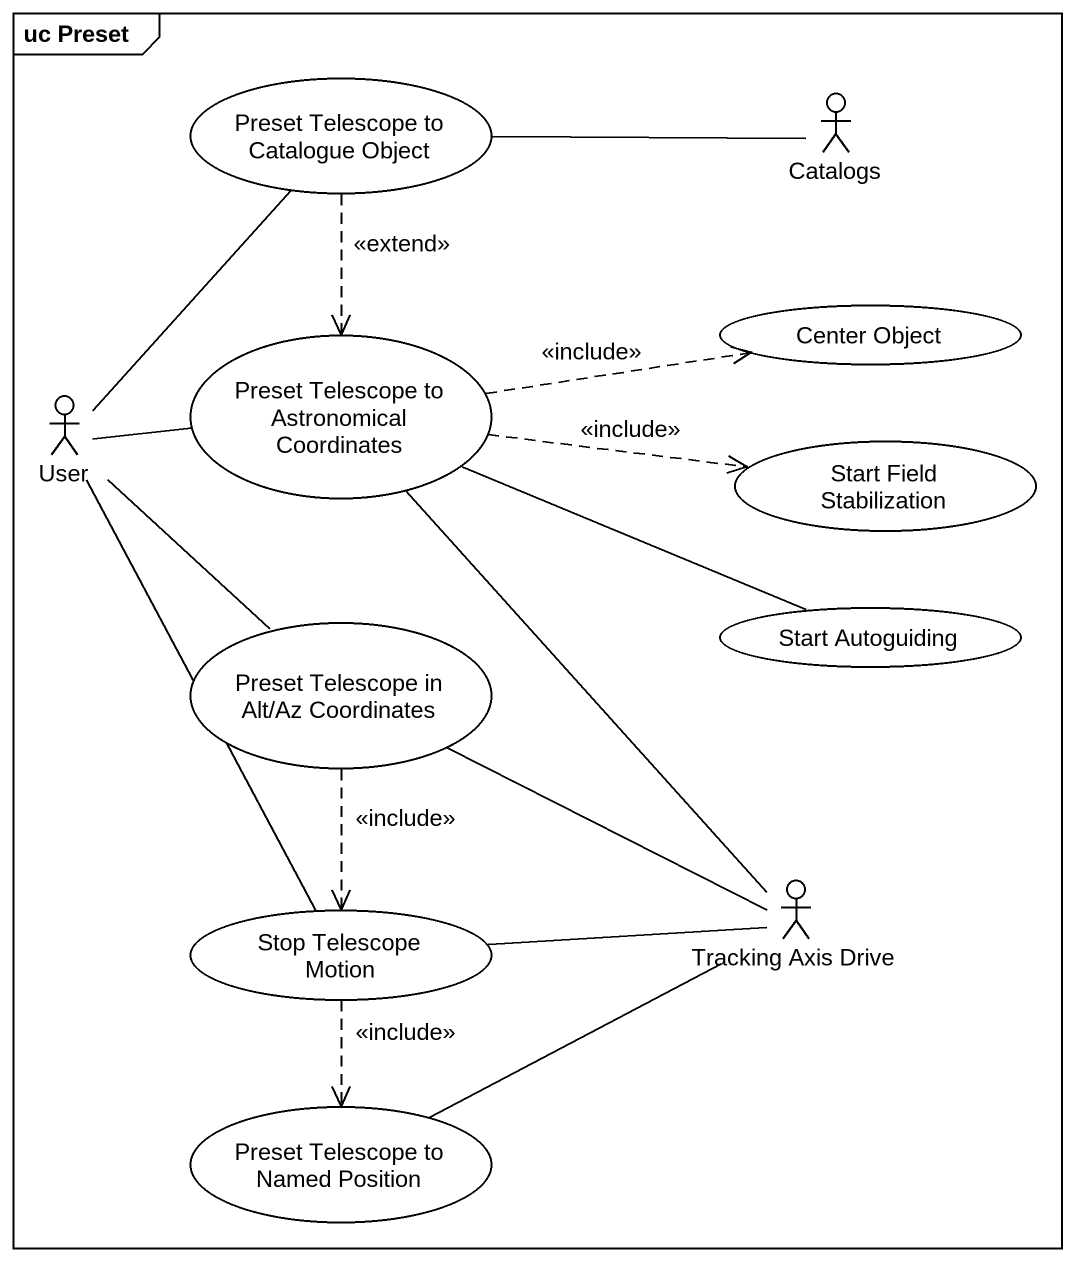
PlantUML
@startuml
mainframe uc Preset
usecase "Preset Telescope to Catalogue Object" as Preset_Telescope_to
actor Catalogs
usecase "Center Object" as Center_Object
actor User
usecase "Preset Telescope to Astronomical Coordinates" as Preset_Telescope_to_2
usecase "Start Field Stabilization" as Start_Field_Stabilization
usecase "Preset Telescope in Alt/Az Coordinates" as Preset_Telescope_in_Alt_Az
usecase "Start Autoguiding" as Start_Autoguiding
actor "Tracking Axis Drive" as Tracking_Axis_Drive
usecase "Stop Telescope Motion" as Stop_Telescope_Motion
usecase "Preset Telescope to Named Position" as Preset_Telescope_to_Named
Preset_Telescope_to -right- Catalogs
Preset_Telescope_to ..> Preset_Telescope_to_2 : <<extend>>
User -up- Preset_Telescope_to
User -right- Preset_Telescope_to_2
User -- Preset_Telescope_in_Alt_Az
User -- Stop_Telescope_Motion
Preset_Telescope_to_2 .right.> Center_Object : <<include>>
Preset_Telescope_to_2 .right.> Start_Field_Stabilization : <<include>>
Preset_Telescope_to_2 -right- Start_Autoguiding
Preset_Telescope_to_2 -- Tracking_Axis_Drive
Preset_Telescope_in_Alt_Az -right- Tracking_Axis_Drive
Preset_Telescope_in_Alt_Az ..> Stop_Telescope_Motion : <<include>>
Stop_Telescope_Motion -right- Tracking_Axis_Drive
Stop_Telescope_Motion ..> Preset_Telescope_to_Named : <<include>>
Preset_Telescope_to_Named -right- Tracking_Axis_Drive
@enduml
